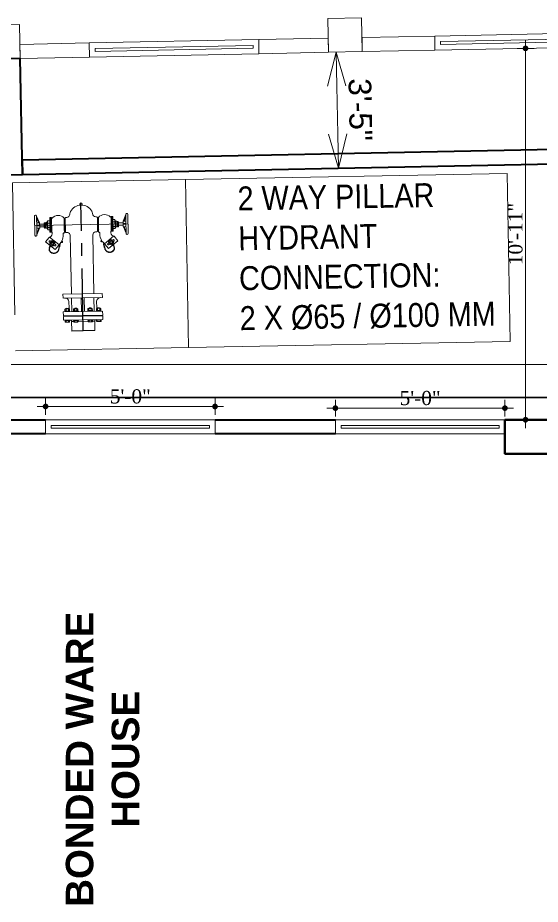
# Model space of a CAD drawing. Header units: inches. Extents: x -98933 to 1585249, y -3352739 to 192771.
# Drawn here: x 19794.5 to 19979.5, y 48986.9 to 49300.6 of the extents above; entities that cross this region are included whole.
import ezdxf

# ---------------------------------------------------------------- set-up
doc = ezdxf.new("R2010")
doc.units = ezdxf.units.IN
doc.header["$MEASUREMENT"] = 0
doc.header["$PDMODE"] = 35
doc.linetypes.add('BORDER2', pattern=[0.875, 0.25, -0.125, 0.25, -0.125, 0, -0.125])
doc.linetypes.add('CENTER', pattern=[2, 1.25, -0.25, 0.25, -0.25])
doc.layers.get('0').update_dxf_attribs({"lineweight": 0})
doc.layers.get('Defpoints').update_dxf_attribs({"lineweight": 0})
doc.layers.add('-spk-branch', color=100, linetype='Continuous')
doc.layers.add('sprinkler head details', color=7, linetype='Continuous')
for name, color, linetype, lineweight in [('A column', 106, 'Continuous', 40), ('A WALL', 7, 'Continuous', 35), ('A window', 150, 'Continuous', 0), ('COLUMN-2', 102, 'Continuous', 0), ('DIM', 7, 'Continuous', 0), ('FF-SIAMESE CONNECTION', 1, 'Continuous', 25), ('Floor', 7, 'Continuous', 5), ('Layer1', 134, 'Continuous', 0), ('MS Pipe', 1, 'Continuous', 18), ('New circulation', 52, 'BORDER2', 9), ('New stair', 40, 'Continuous', 35), ('New Wall', 7, 'Continuous', 5), ('New window', 132, 'Continuous', 35), ('TEXT-1', 7, 'Continuous', 0)]:
    doc.layers.add(name, color=color, linetype=linetype, lineweight=lineweight)
doc.styles.add('REG', font='times.ttf')
doc.styles.get("Standard").update_dxf_attribs({"font": 'arialbd.ttf', "height": 24})
doc.styles.add('SX', font='arial.ttf')
doc.styles.add('ZIA', font='ARIALN.TTF', dxfattribs={"width": 1.05, "height": 10})
doc.dimstyles.new('Dim-Pres', dxfattribs={"dimtxt": 5.5, "dimasz": 2, "dimexe": 1.5, "dimexo": 1.5, "dimgap": 1, "dimtad": 3, "dimdec": 0, "dimzin": 3, "dimdsep": 46, "dimlunit": 4, "dimtxsty": 'REG', "dimblk": 'point', "dimcen": 2, "dimclrd": 256, "dimclre": 256, "dimclrt": 7, "dimadec": 0, "dimazin": 0, "dimtfac": 0.75, "dimtdec": 0, "dimtmove": 1, "dimatfit": 3, "dimldrblk": 'point', "dimfxl": 0, "dimtolj": 1, "dimtzin": 0, "dimlwd": -1, "dimlwe": -1, "dimarcsym": 1})
doc.dimstyles.new('DIM1', dxfattribs={"dimtxt": 15, "dimasz": 24, "dimexe": 0, "dimexo": 0, "dimgap": 20, "dimtad": 0, "dimdec": 0, "dimzin": 3, "dimdsep": 46, "dimlunit": 3, "dimtxsty": 'SX', "dimblk": 'OPEN30', "dimcen": 0, "dimse1": 1, "dimse2": 1, "dimclrd": 256, "dimclrt": 2, "dimadec": 0, "dimazin": 0, "dimtfac": 1, "dimtdec": 0, "dimtmove": 2, "dimatfit": 0, "dimldrblk": 'OPEN30', "dimfxl": 1, "dimtvp": 1, "dimtolj": 1, "dimtzin": 3, "dimlwd": -1, "dimarcsym": 0})

# ---------------------------------------------------------------- blocks, each defined once
blk = doc.blocks.new('A$C410B7781')
at = {"layer": 'A window', "ltscale": 30}
blk.add_lwpolyline([(-51.04, 7.56), (-51.04, 2.56), (8.96, 2.56), (8.96, 7.56), (-51.04, 7.56)], dxfattribs=at)
blk.add_lwpolyline([(-49.04, 5.56), (-49.04, 4.56), (6.96, 4.56), (6.96, 5.56)], close=True, dxfattribs=at)
blk = doc.blocks.new('_Open30')
at = {"color": 0, "linetype": 'ByBlock', "lineweight": -2}
for p, q in [((-1, 0.268), (0, 0)), ((0, 0), (-1, -0.268)), ((0, 0), (-1, 0))]:
    blk.add_line(p, q, dxfattribs=at)
blk = doc.blocks.new('*D415')
at = {"layer": 'Defpoints', "color": 0, "ltscale": 30, "transparency": 16777216}
for p in [(19907.21, 49288.41, -1.21), (19908.03, 49247.42, -1.21), (19908.03, 49247.42)]:
    blk.add_point(p, dxfattribs=at)
at = {"layer": 'Floor', "ltscale": 30, "transparency": 16777216}
blk.add_line((19907.45, 49276.42), (19907.79, 49259.42), dxfattribs=at)
at = {"layer": 'Floor', "ltscale": 30, "transparency": 16777216, "xscale": 12, "yscale": 12, "zscale": 12}
for p, rotation in [((19907.21, 49288.41), 91.14886797490352), ((19908.03, 49247.42), 271.1488679749035)]:
    blk.add_blockref('_Open30', p, dxfattribs=dict(at, rotation=rotation))
at = {"layer": 'Floor', "ltscale": 30, "transparency": 16777216, "insert": (19915.79, 49268.08), "char_height": 8, "attachment_point": 5, "rotation": 271.1489, "style": 'SX'}
blk.add_mtext('\\A1;3\'-5"', dxfattribs=at)
blk = doc.blocks.new('dot')
at = {"color": 4}
for p, q in [((-1.5, 0), (1.5, 0)), ((0, 1.5), (0, -1.5))]:
    blk.add_line(p, q, dxfattribs=at)
at = {"color": 6, "const_width": 0.5}
blk.add_lwpolyline([(-0.25, 0, 1), (0.25, 0, 1)], format="xyb", close=True, dxfattribs=at)
blk = doc.blocks.new('point')
blk.add_blockref('dot', (0, 0))
blk = doc.blocks.new('*D423')
at = {"layer": 'A window', "ltscale": 30, "transparency": 16777216}
for p, q in [((19804.36, 49161.6), (19804.36, 49164.56)), ((19806.36, 49163.06), (19862.36, 49163.06)), ((19864.36, 49161.6), (19864.36, 49164.56))]:
    blk.add_line(p, q, dxfattribs=at)
at = {"layer": 'Defpoints', "color": 0, "ltscale": 30, "transparency": 16777216}
for p in [(19864.36, 49163.06), (19804.36, 49158.36, -9.7), (19864.36, 49158.36, -9.7)]:
    blk.add_point(p, dxfattribs=at)
at = {"layer": 'A window', "ltscale": 30, "transparency": 16777216, "xscale": 2, "yscale": 2, "zscale": 2, "rotation": 180}
blk.add_blockref('point', (19804.36, 49163.06), dxfattribs=at)
at = {"layer": 'A window', "ltscale": 30, "transparency": 16777216, "xscale": 2, "yscale": 2, "zscale": 2}
blk.add_blockref('point', (19864.36, 49163.06), dxfattribs=at)
at = {"layer": 'A window', "color": 7, "ltscale": 30, "transparency": 16777216, "insert": (19834.36, 49166.6), "char_height": 5, "attachment_point": 5, "style": 'REG'}
blk.add_mtext('\\A1;5\'-0"', dxfattribs=at)
blk = doc.blocks.new('*D424')
at = {"layer": 'Defpoints', "color": 0, "ltscale": 30, "transparency": 16777216}
for p in [(19966.98, 49162.47), (19906.98, 49158.36, -9.7), (19966.98, 49158.36, -9.7)]:
    blk.add_point(p, dxfattribs=at)
at = {"layer": 'Layer1', "ltscale": 30, "transparency": 16777216}
for p, q in [((19906.98, 49161.22), (19906.98, 49163.97)), ((19908.98, 49162.47), (19964.98, 49162.47)), ((19966.98, 49161.22), (19966.98, 49163.97))]:
    blk.add_line(p, q, dxfattribs=at)
at = {"layer": 'Layer1', "ltscale": 30, "transparency": 16777216, "xscale": 2, "yscale": 2, "zscale": 2, "rotation": 180}
blk.add_blockref('point', (19906.98, 49162.47), dxfattribs=at)
at = {"layer": 'Layer1', "ltscale": 30, "transparency": 16777216, "xscale": 2, "yscale": 2, "zscale": 2}
blk.add_blockref('point', (19966.98, 49162.47), dxfattribs=at)
at = {"layer": 'Layer1', "color": 7, "ltscale": 30, "transparency": 16777216, "insert": (19936.98, 49166.02), "char_height": 5, "attachment_point": 5, "style": 'REG'}
blk.add_mtext('\\A1;5\'-0"', dxfattribs=at)
blk = doc.blocks.new('*D439')
at = {"layer": 'Defpoints', "color": 0, "ltscale": 30, "transparency": 16777216}
for p in [(19974.29, 49289.76), (19974.35, 49289.76, -12.82), (19976.98, 49158.36, -9.7)]:
    blk.add_point(p, dxfattribs=at)
at = {"layer": 'Layer1', "ltscale": 30, "transparency": 16777216}
for p, q in [((19973.46, 49289.76), (19972.79, 49289.76)), ((19974.29, 49160.36), (19974.29, 49287.76)), ((19974.97, 49158.36), (19972.79, 49158.36))]:
    blk.add_line(p, q, dxfattribs=at)
at = {"layer": 'Layer1', "ltscale": 30, "transparency": 16777216, "xscale": 2, "yscale": 2, "zscale": 2}
for p, rotation in [((19974.29, 49289.76), 90), ((19974.29, 49158.36), 270)]:
    blk.add_blockref('point', p, dxfattribs=dict(at, rotation=rotation))
at = {"layer": 'Layer1', "color": 7, "ltscale": 30, "transparency": 16777216, "insert": (19970.75, 49224.06), "char_height": 5, "attachment_point": 5, "rotation": 90, "style": 'REG'}
blk.add_mtext('\\A1;10\'-11"', dxfattribs=at)
blk = doc.blocks.new('PILLAR HYDRANT')
at = {"layer": '-spk-branch', "color": 1}
blk.add_line((-23.1, -86.2), (-116.3, -86.2), dxfattribs=at)
at = {"color": 1}
for p, q in [((-75, 420.3), (-75, 416.4)), ((-64.5, 420.3), (-64.5, 416.4))]:
    blk.add_line(p, q, dxfattribs=at)
at = {"color": 1, "ltscale": 25}
for p, q in [((-256.2, 299.7), (-256.2, 376.6)), ((-252.8, 380.1), (-251.7, 380.1)), ((-248.3, 369), (-248.3, 376.6)), ((-237.6, 349.1), (-248.3, 375.4)), ((-240.6, 349.3), (-248.3, 371)), ((-248.3, 365.5), (-248.3, 369)), ((-248.3, 338.2), (-248.3, 365.5)), ((-203.7, 356.2), (-195.9, 356.2)), ((-195.9, 311.4), (-195.9, 368.3)), ((-195, 369.2), (-189.8, 369.2)), ((-192.4, 310.5), (-192.4, 369.2)), ((-189, 311.4), (-189, 368.3)), ((-189, 368.3), (-188.9, 368.3)), ((-138.5, 317.1), (-138.5, 359.3)), ((-137.7, 366.3), (-136.6, 366.3)), ((-136.6, 310.1), (-136.6, 366.3)), ((-136.6, 365.5), (-134.2, 365.5)), ((-135.5, 311.1), (-135.5, 365.5)), ((-134.4, 311.1), (-134.4, 365.5)), ((-134.4, 311.1), (-134.4, 365.5)), ((-134.2, 338.8), (-134.2, 365.5)), ((-134.2, 338.8), (-134.2, 365.5)), ((-127.9, 368.7), (-130.9, 368.7)), ((-114.9, 382.5), (-114.9, 381.7)), ((-24.6, 382.5), (-24.6, 381.7)), ((-11.6, 368.7), (-8.5, 368.7)), ((-5.3, 338.8), (-5.3, 365.5)), ((-5.3, 338.8), (-5.3, 365.5)), ((-2.9, 365.5), (-5.3, 365.5)), ((-5.1, 311.1), (-5.1, 365.5)), ((-5.1, 311.1), (-5.1, 365.5)), ((-4, 311.1), (-4, 365.5)), ((-2.9, 310.1), (-2.9, 366.3)), ((-1.8, 366.3), (-2.9, 366.3)), ((-1, 317.1), (-1, 359.3)), ((49.5, 311.4), (49.5, 368.3)), ((49.5, 368.3), (49.5, 368.3)), ((55.5, 369.2), (50.3, 369.2)), ((52.9, 310.5), (52.9, 369.2)), ((56.4, 311.4), (56.4, 368.3)), ((64.2, 356.2), (56.4, 356.2)), ((98.1, 349.1), (108.8, 375.4)), ((101.1, 349.3), (108.8, 371)), ((108.8, 369), (108.8, 376.6)), ((108.8, 365.5), (108.8, 369)), ((108.8, 338.2), (108.8, 365.5)), ((113.3, 380.1), (112.2, 380.1)), ((116.8, 299.7), (116.8, 376.6)), ((-256.2, 338.2), (116.8, 338.2)), ((-248.3, 349.1), (-243, 349.4)), ((-248.3, 339.9), (-236.5, 339.9)), ((-248.3, 311.1), (-248.3, 338.2)), ((-248.3, 336.5), (-236.5, 336.5)), ((-237.6, 327.3), (-248.3, 301)), ((-243, 327), (-248.3, 327.3)), ((-240.6, 327.1), (-248.3, 305.4)), ((-243, 349.4), (-236.5, 349)), ((-236.5, 327.4), (-243, 327)), ((-236.5, 327.4), (-236.5, 349)), ((-236.5, 343.4), (-218.7, 343.4)), ((-236.5, 333), (-218.7, 333)), ((-218.7, 330.1), (-218.7, 346.3)), ((-217.8, 349), (-214.8, 349)), ((-217.8, 343.6), (-214.8, 343.6)), ((-217.8, 332.8), (-214.8, 332.8)), ((-217.8, 327.4), (-214.8, 327.4)), ((-214.8, 327.4), (-214.8, 349)), ((-214.8, 346.3), (-212.2, 346.3)), ((-214.8, 330.1), (-212.2, 330.1)), ((-212.2, 349.4), (-207.1, 349.4)), ((-212.2, 327), (-212.2, 349.4)), ((-212.2, 327), (-207.1, 327)), ((-207.1, 327), (-207.1, 349.4)), ((-204.5, 324.7), (-204.5, 351.7)), ((-203.7, 347.2), (-195.9, 347.2)), ((-203.7, 329.2), (-195.9, 329.2)), ((-203.7, 320.2), (-195.9, 320.2)), ((-134.2, 338.8), (-134.2, 311.8)), ((-5.3, 338.8), (-5.3, 311.8)), ((64.2, 347.2), (56.4, 347.2)), ((64.2, 329.2), (56.4, 329.2)), ((64.2, 320.2), (56.4, 320.2)), ((65, 324.7), (65, 351.7)), ((72.7, 349.4), (67.6, 349.4)), ((67.6, 327), (67.6, 349.4)), ((72.7, 327), (67.6, 327)), ((72.7, 327), (72.7, 349.4)), ((75.3, 346.3), (72.7, 346.3)), ((75.3, 330.1), (72.7, 330.1)), ((78.3, 349), (75.3, 349)), ((75.3, 327.4), (75.3, 349)), ((78.3, 343.6), (75.3, 343.6)), ((78.3, 332.8), (75.3, 332.8)), ((78.3, 327.4), (75.3, 327.4)), ((79.2, 330.1), (79.2, 346.3)), ((97.1, 343.4), (79.2, 343.4)), ((97.1, 333), (79.2, 333)), ((103.5, 349.4), (97.1, 349)), ((97.1, 327.4), (97.1, 349)), ((108.8, 339.9), (97.1, 339.9)), ((108.8, 336.5), (97.1, 336.5)), ((97.1, 327.4), (103.5, 327)), ((98.1, 327.3), (108.8, 301)), ((101.1, 327.1), (108.8, 305.4)), ((108.8, 349.1), (103.5, 349.4)), ((103.5, 327), (108.8, 327.3)), ((108.8, 311.1), (108.8, 338.2)), ((-252.8, 296.3), (-251.7, 296.3)), ((-248.3, 311.1), (-248.3, 307.7)), ((-248.3, 300.6), (-248.3, 307.7)), ((-248.3, 300.6), (-248.3, 299.7)), ((-199.9, 289.4), (-214.2, 271.8)), ((-161, 260.7), (-197.6, 290.5)), ((-195.1, 291), (-194.9, 291.2)), ((-195, 310.5), (-189.8, 310.5)), ((-189.8, 310.5), (-187.2, 310.2)), ((-143.2, 305.4), (-139.3, 305.4)), ((-139.3, 307.9), (-139.3, 305.4)), ((-137.7, 310.1), (-136.6, 310.1)), ((-136.6, 311.1), (-134.2, 311.1)), ((-125.1, 308.5), (-130.9, 308.5)), ((-114.9, 296.9), (-114.9, 61.9)), ((-24.6, 296.9), (-24.6, 61.9)), ((-14.4, 308.5), (-8.5, 308.5)), ((-2.9, 311.1), (-5.3, 311.1)), ((-1.8, 310.1), (-2.9, 310.1)), ((-0.2, 307.9), (-0.2, 305.4)), ((3.7, 305.4), (-0.2, 305.4)), ((21.5, 260.7), (58.1, 290.5)), ((50.3, 310.5), (47.7, 310.2)), ((55.5, 310.5), (50.3, 310.5)), ((55.7, 291), (55.4, 291.2)), ((60.4, 289.4), (74.7, 271.8)), ((108.8, 311.1), (108.8, 307.7)), ((108.8, 300.6), (108.8, 307.7)), ((108.8, 300.6), (108.8, 299.7)), ((113.3, 296.3), (112.2, 296.3)), ((-176, 240.8), (-214.2, 271.8)), ((-198.9, 275.9), (-199.9, 275)), ((-199.6, 271.9), (-193.8, 267.7)), ((-197.4, 253.4), (-199.1, 248.7)), ((-196.3, 276.1), (-190.6, 271.9)), ((-183.7, 260.2), (-177.3, 255.5)), ((-180.6, 264.6), (-174, 259.7)), ((-161.6, 258.5), (-176, 240.8)), ((-173.8, 256.7), (-174.7, 255.7)), ((-161.7, 260), (-161, 260.7)), ((-159.2, 251.9), (-160.5, 247.1)), ((-157.5, 258.1), (-158.8, 253.2)), ((-147.7, 273.5), (-147.9, 273.6)), ((8.3, 273.5), (8.5, 273.6)), ((18, 258.1), (19.4, 253.2)), ((19.7, 251.9), (21.1, 247.1)), ((22.3, 260), (21.5, 260.7)), ((22.2, 258.5), (36.5, 240.8)), ((34.3, 256.7), (35.2, 255.7)), ((41.1, 264.6), (34.5, 259.7)), ((36.5, 240.8), (74.7, 271.8)), ((44.2, 260.2), (37.8, 255.5)), ((56.8, 276.1), (51.1, 271.9)), ((60.1, 271.9), (54.4, 267.7)), ((57.9, 253.4), (59.6, 248.7)), ((59.5, 275.9), (60.4, 275)), ((-200.2, 239.5), (-200.3, 241.5)), ((-199.2, 247.3), (-200.2, 243.2)), ((-160.9, 245.7), (-162.3, 240.8)), ((21.4, 245.7), (22.8, 240.8)), ((59.7, 247.3), (60.7, 243.2)), ((60.7, 239.5), (60.9, 241.5)), ((-148.4, 61.9), (9, 61.9)), ((-148.4, 46.1), (-148.4, 61.9)), ((-148.4, 46.1), (9, 46.1)), ((-114.9, 46.1), (-114.9, -8.8)), ((-75.5, 46.1), (-75.5, -8.8)), ((-64, 46.1), (-64, -8.8)), ((-24.6, 46.1), (-24.6, -8.8)), ((9, 46.1), (9, 61.9)), ((-141.6, -4.7), (-141.6, 1.9)), ((-139.5, 2.8), (-132.7, 2.8)), ((-137.4, -4.7), (-137.4, 1.9)), ((-136.5, 4.7), (-128.5, 4.7)), ((-136.5, 2.8), (-136.5, 4.4)), ((-136.5, 4.1), (-128.4, 4.1)), ((-136.5, 3.5), (-128.4, 3.5)), ((-136.5, 3), (-128.4, 3)), ((-135.8, 5.1), (-129.2, 5.1)), ((-125.8, 2.8), (-132.7, 2.8)), ((-128.4, 4.4), (-128.4, 2.8)), ((-128, -4.7), (-128, 1.9)), ((-125.2, 32), (-125.2, 5.3)), ((-123.8, -4.7), (-123.8, 1.9)), ((-107.4, -4.7), (-107.4, 1.9)), ((-105.4, 2.8), (-98.5, 2.8)), ((-103.2, -4.7), (-103.2, 1.9)), ((-102.4, 2.8), (-102.4, 4.4)), ((-102.4, 4.1), (-94.3, 4.1)), ((-102.4, 3.5), (-94.3, 3.5)), ((-102.4, 3), (-94.3, 3)), ((-102.3, 4.7), (-94.3, 4.7)), ((-101.6, 5.1), (-95, 5.1)), ((-91.7, 2.8), (-98.5, 2.8)), ((-94.3, 4.4), (-94.3, 2.8)), ((-93.8, -4.7), (-93.8, 1.9)), ((-89.7, -4.7), (-89.7, 1.9)), ((-49.8, -4.7), (-49.8, 1.9)), ((-47.8, 2.8), (-41, 2.8)), ((-45.7, -4.7), (-45.7, 1.9)), ((-45.2, 4.4), (-45.2, 2.8)), ((-37.1, 4.1), (-45.2, 4.1)), ((-37.1, 3.5), (-45.2, 3.5)), ((-37.1, 3), (-45.2, 3)), ((-37.2, 4.7), (-45.1, 4.7)), ((-37.9, 5.1), (-44.5, 5.1)), ((-34.1, 2.8), (-41, 2.8)), ((-37.1, 2.8), (-37.1, 4.4)), ((-36.2, -4.7), (-36.2, 1.9)), ((-32.1, -4.7), (-32.1, 1.9)), ((-15.7, -4.7), (-15.7, 1.9)), ((-14.3, 32), (-14.3, 5.3)), ((-13.6, 2.8), (-6.8, 2.8)), ((-11.5, -4.7), (-11.5, 1.9)), ((-11.1, 4.4), (-11.1, 2.8)), ((-2.9, 4.1), (-11.1, 4.1)), ((-2.9, 3.5), (-11.1, 3.5)), ((-2.9, 3), (-11.1, 3)), ((-3, 4.7), (-11, 4.7)), ((-3.7, 5.1), (-10.3, 5.1)), ((0, 2.8), (-6.8, 2.8)), ((-2.9, 2.8), (-2.9, 4.4)), ((-2.1, -4.7), (-2.1, 1.9)), ((2.1, -4.7), (2.1, 1.9)), ((-148.4, -8.8), (9, -8.8)), ((-148.4, -24.6), (-148.4, -8.8)), ((-148.4, -24.6), (9, -24.6)), ((-148.4, -27.4), (9, -27.4)), ((-148.4, -42.2), (-148.4, -27.4)), ((-142.8, -7.2), (-122.3, -7.2)), ((-142.8, -8.8), (-142.8, -7.2)), ((-141.5, -5.6), (-123.9, -5.6)), ((-141.5, -7.2), (-141.5, -5.6)), ((-133.2, -5.6), (-133.2, -7.2)), ((-132.2, -5.6), (-132.2, -7.2)), ((-123.9, -7.2), (-123.9, -5.6)), ((-122.3, -8.8), (-122.3, -7.2)), ((-121.7, -24.6), (-121.7, -27.4)), ((-108.6, -7.2), (-88.1, -7.2)), ((-108.6, -8.8), (-108.6, -7.2)), ((-107.3, -5.6), (-89.7, -5.6)), ((-107.3, -7.2), (-107.3, -5.6)), ((-99, -5.6), (-99, -7.2)), ((-98, -5.6), (-98, -7.2)), ((-89.7, -7.2), (-89.7, -5.6)), ((-88.1, -8.8), (-88.1, -7.2)), ((-30.9, -7.2), (-51.3, -7.2)), ((-51.3, -8.8), (-51.3, -7.2)), ((-32.2, -5.6), (-49.8, -5.6)), ((-49.8, -7.2), (-49.8, -5.6)), ((-41.5, -5.6), (-41.5, -7.2)), ((-40.5, -5.6), (-40.5, -7.2)), ((-32.2, -7.2), (-32.2, -5.6)), ((-30.9, -8.8), (-30.9, -7.2)), ((-17.8, -24.6), (-17.8, -27.4)), ((3.3, -7.2), (-17.2, -7.2)), ((-17.2, -8.8), (-17.2, -7.2)), ((2, -5.6), (-15.6, -5.6)), ((-15.6, -7.2), (-15.6, -5.6)), ((-7.3, -5.6), (-7.3, -7.2)), ((-6.3, -5.6), (-6.3, -7.2)), ((2, -7.2), (2, -5.6)), ((3.3, -8.8), (3.3, -7.2)), ((9, -24.6), (9, -8.8)), ((9, -42.2), (9, -27.4)), ((-148.4, -42.2), (9, -42.2)), ((-142.8, -42.2), (-142.8, -43.8)), ((-142.8, -43.8), (-122.3, -43.8)), ((-141.6, -43.8), (-141.6, -49.5)), ((-139.5, -50.4), (-132.7, -50.4)), ((-137.4, -43.8), (-137.4, -50.4)), ((-125.8, -50.4), (-132.7, -50.4)), ((-128, -43.8), (-128, -50.4)), ((-123.8, -43.8), (-123.8, -49.5)), ((-122.3, -42.2), (-122.3, -43.8)), ((-116.3, -86.2), (-116.3, -44.6)), ((-114.9, -48), (-107.4, -48)), ((-108.7, -42.2), (-108.7, -43.8)), ((-108.7, -43.8), (-88.1, -43.8)), ((-107.4, -43.8), (-107.4, -49.5)), ((-105.4, -50.4), (-98.5, -50.4)), ((-103.2, -43.8), (-103.2, -50.4)), ((-91.7, -50.4), (-98.5, -50.4)), ((-93.8, -43.8), (-93.8, -50.4)), ((-89.7, -43.8), (-89.7, -49.5)), ((-89.7, -48), (-49.8, -48)), ((-88.1, -42.2), (-88.1, -43.8)), ((-51.3, -42.2), (-51.3, -43.8)), ((-30.8, -43.8), (-51.3, -43.8)), ((-49.8, -43.8), (-49.8, -49.5)), ((-47.8, -50.4), (-41, -50.4)), ((-45.7, -43.8), (-45.7, -50.4)), ((-34.1, -50.4), (-41, -50.4)), ((-36.2, -43.8), (-36.2, -50.4)), ((-32.1, -43.8), (-32.1, -49.5)), ((-24.6, -48), (-32.1, -48)), ((-30.8, -42.2), (-30.8, -43.8)), ((-23.1, -86.2), (-23.1, -44.6)), ((-17.2, -42.2), (-17.2, -43.8)), ((3.3, -43.8), (-17.2, -43.8)), ((-15.7, -43.8), (-15.7, -49.5)), ((-13.6, -50.4), (-6.8, -50.4)), ((-11.5, -43.8), (-11.5, -50.4)), ((0, -50.4), (-6.8, -50.4)), ((-2.1, -43.8), (-2.1, -50.4)), ((2.1, -43.8), (2.1, -49.5)), ((3.3, -42.2), (3.3, -43.8))]:
    blk.add_line(p, q, dxfattribs=at)
for points in [[(-198.5, 250.7, -0.204975), (-198.2, 250.5, -0.096702), (-197.9, 249.9, -0.053594), (-197.9, 249.2, -0.040602), (-198, 248.2, -0.040602), (-198.2, 247.3, -0.053594), (-198.5, 246.7, -0.096702), (-199, 246.2, -0.204975), (-199.3, 246.1, -0.204975), (-199.6, 246.3, -0.096702), (-199.8, 246.9, -0.053594), (-199.9, 247.6, -0.040602), (-199.8, 248.6, -0.040602), (-199.5, 249.5, -0.053594), (-199.2, 250.1, -0.096702), (-198.8, 250.6, -0.204975)], [(-196.5, 256.2, -0.204975), (-196.3, 256, -0.096702), (-196.1, 255.4, -0.053594), (-196.1, 254.7, -0.040602), (-196.3, 253.7, -0.040602), (-196.6, 252.8, -0.053594), (-197, 252.2, -0.096702), (-197.4, 251.8, -0.204975), (-197.8, 251.7, -0.204975), (-198, 251.9, -0.096702), (-198.2, 252.6, -0.053594), (-198.2, 253.3, -0.040602), (-198, 254.2, -0.040602), (-197.7, 255.1, -0.053594), (-197.3, 255.7, -0.096702), (-196.8, 256.2, -0.204975)], [(-160.1, 248.8, -0.204975), (-159.8, 248.6, -0.096702), (-159.6, 248, -0.053594), (-159.6, 247.3, -0.040602), (-159.8, 246.3, -0.040602), (-160.1, 245.4, -0.053594), (-160.5, 244.8, -0.096702), (-161, 244.4, -0.204975), (-161.3, 244.3, -0.204975), (-161.5, 244.5, -0.096702), (-161.7, 245.2, -0.053594), (-161.7, 245.9, -0.040602), (-161.6, 246.8, -0.040602), (-161.2, 247.7, -0.053594), (-160.9, 248.3, -0.096702), (-160.4, 248.8, -0.204975)], [(-158.4, 255, -0.204975), (-158.1, 254.8, -0.096702), (-157.9, 254.1, -0.053594), (-157.9, 253.4, -0.040602), (-158.1, 252.5, -0.040602), (-158.4, 251.6, -0.053594), (-158.8, 251, -0.096702), (-159.3, 250.5, -0.204975), (-159.6, 250.5, -0.204975), (-159.8, 250.7, -0.096702), (-160, 251.3, -0.053594), (-160, 252, -0.040602), (-159.9, 253, -0.040602), (-159.5, 253.9, -0.053594), (-159.2, 254.5, -0.096702), (-158.7, 254.9, -0.204975)], [(-156.6, 261.2, -0.204975), (-156.4, 261, -0.096702), (-156.2, 260.4, -0.053594), (-156.2, 259.7, -0.040602), (-156.4, 258.7, -0.040602), (-156.7, 257.8, -0.053594), (-157.1, 257.2, -0.096702), (-157.6, 256.8, -0.204975), (-157.9, 256.7, -0.204975), (-158.1, 256.9, -0.096702), (-158.3, 257.6, -0.053594), (-158.3, 258.3, -0.040602), (-158.1, 259.2, -0.040602), (-157.8, 260.1, -0.053594), (-157.4, 260.7, -0.096702), (-156.9, 261.2, -0.204975)], [(17.1, 261.2, 0.204975), (16.9, 261, 0.096702), (16.7, 260.4, 0.053594), (16.7, 259.7, 0.040602), (16.9, 258.7, 0.040602), (17.2, 257.8, 0.053594), (17.6, 257.2, 0.096702), (18.1, 256.8, 0.204975), (18.4, 256.7, 0.204975), (18.6, 256.9, 0.096702), (18.8, 257.6, 0.053594), (18.8, 258.3, 0.040602), (18.7, 259.2, 0.040602), (18.3, 260.1, 0.053594), (18, 260.7, 0.096702), (17.5, 261.2, 0.204975)], [(18.9, 255, 0.204975), (18.6, 254.8, 0.096702), (18.4, 254.1, 0.053594), (18.4, 253.4, 0.040602), (18.6, 252.5, 0.040602), (18.9, 251.6, 0.053594), (19.3, 251, 0.096702), (19.8, 250.5, 0.204975), (20.1, 250.5, 0.204975), (20.4, 250.7, 0.096702), (20.6, 251.3, 0.053594), (20.6, 252, 0.040602), (20.4, 253, 0.040602), (20.1, 253.9, 0.053594), (19.7, 254.5, 0.096702), (19.2, 254.9, 0.204975)], [(20.6, 248.8, 0.204975), (20.3, 248.6, 0.096702), (20.1, 248, 0.053594), (20.1, 247.3, 0.040602), (20.3, 246.3, 0.040602), (20.6, 245.4, 0.053594), (21, 244.8, 0.096702), (21.5, 244.4, 0.204975), (21.8, 244.3, 0.204975), (22.1, 244.5, 0.096702), (22.3, 245.2, 0.053594), (22.3, 245.9, 0.040602), (22.1, 246.8, 0.040602), (21.8, 247.7, 0.053594), (21.4, 248.3, 0.096702), (20.9, 248.8, 0.204975)], [(57, 256.2, 0.204975), (56.8, 256, 0.096702), (56.6, 255.4, 0.053594), (56.6, 254.7, 0.040602), (56.8, 253.7, 0.040602), (57.1, 252.8, 0.053594), (57.5, 252.2, 0.096702), (58, 251.8, 0.204975), (58.3, 251.7, 0.204975), (58.5, 251.9, 0.096702), (58.7, 252.6, 0.053594), (58.7, 253.3, 0.040602), (58.5, 254.2, 0.040602), (58.2, 255.1, 0.053594), (57.9, 255.7, 0.096702), (57.4, 256.2, 0.204975)], [(59, 250.7, 0.204975), (58.7, 250.5, 0.096702), (58.5, 249.9, 0.053594), (58.4, 249.2, 0.040602), (58.5, 248.2, 0.040602), (58.7, 247.3, 0.053594), (59.1, 246.7, 0.096702), (59.5, 246.2, 0.204975), (59.8, 246.1, 0.204975), (60.1, 246.3, 0.096702), (60.3, 246.9, 0.053594), (60.4, 247.6, 0.040602), (60.3, 248.6, 0.040602), (60.1, 249.5, 0.053594), (59.7, 250.1, 0.096702), (59.3, 250.6, 0.204975)], [(-199.9, 244.8, -0.204975), (-199.6, 244.7, -0.096702), (-199.3, 244.1, -0.053594), (-199.2, 243.4, -0.040602), (-199.2, 242.4, -0.040602), (-199.4, 241.5, -0.053594), (-199.6, 240.8, -0.096702), (-200, 240.3, -0.204975), (-200.3, 240.2, -0.204975), (-200.6, 240.3, -0.096702), (-200.9, 240.9, -0.053594), (-201, 241.6, -0.040602), (-201, 242.6, -0.040602), (-200.9, 243.5, -0.053594), (-200.6, 244.2, -0.096702), (-200.2, 244.7, -0.204975)], [(-199.8, 238.5, 0.204975), (-200, 238.3, 0.096702), (-200, 237.6, 0.053594), (-199.8, 236.9, 0.040602), (-199.5, 236, 0.040602), (-198.9, 235.2, 0.053594), (-198.4, 234.7, 0.096702), (-197.8, 234.4, 0.204975), (-197.5, 234.4, 0.204975), (-197.3, 234.7, 0.096702), (-197.3, 235.4, 0.053594), (-197.5, 236.1, 0.040602), (-197.8, 236.9, 0.040602), (-198.4, 237.7, 0.053594), (-198.9, 238.2, 0.096702), (-199.5, 238.5, 0.204975)], [(-196.6, 232.8, 0.204975), (-196.7, 232.4, 0.096702), (-196.5, 231.8, 0.053594), (-196, 231.2, 0.040602), (-195.3, 230.6, 0.040602), (-194.5, 230.1, 0.053594), (-193.8, 229.8, 0.096702), (-193.2, 229.8, 0.204975), (-192.9, 229.9, 0.204975), (-192.8, 230.2, 0.096702), (-193.1, 230.9, 0.053594), (-193.5, 231.4, 0.040602), (-194.2, 232.1, 0.040602), (-195, 232.6, 0.053594), (-195.7, 232.9, 0.096702), (-196.3, 232.9, 0.204975)], [(-191.3, 228.6, 0.204975), (-191.3, 228.3, 0.096702), (-190.9, 227.7, 0.053594), (-190.4, 227.3, 0.040602), (-189.5, 226.9, 0.040602), (-188.6, 226.6, 0.053594), (-187.9, 226.6, 0.096702), (-187.2, 226.7, 0.204975), (-187, 226.9, 0.204975), (-187, 227.3, 0.096702), (-187.4, 227.8, 0.053594), (-188, 228.2, 0.040602), (-188.8, 228.6, 0.040602), (-189.8, 228.9, 0.053594), (-190.5, 228.9, 0.096702), (-191.1, 228.8, 0.204975)], [(-179.9, 226, -0.204975), (-180, 225.7, -0.096702), (-180.6, 225.4, -0.053594), (-181.3, 225.3, -0.040602), (-182.3, 225.3, -0.040602), (-183.2, 225.4, -0.053594), (-183.9, 225.6, -0.096702), (-184.4, 226, -0.204975), (-184.5, 226.3, -0.204975), (-184.4, 226.6, -0.096702), (-183.8, 226.9, -0.053594), (-183.1, 227.1, -0.040602), (-182.2, 227.1, -0.040602), (-181.2, 227, -0.053594), (-180.5, 226.7, -0.096702), (-180, 226.3, -0.204975)], [(-173.6, 227.4, -0.204975), (-173.6, 227.1, -0.096702), (-174.1, 226.6, -0.053594), (-174.7, 226.3, -0.040602), (-175.6, 226, -0.040602), (-176.6, 225.8, -0.053594), (-177.3, 225.9, -0.096702), (-177.9, 226.1, -0.204975), (-178.1, 226.3, -0.204975), (-178, 226.7, -0.096702), (-177.6, 227.1, -0.053594), (-177, 227.5, -0.040602), (-176, 227.8, -0.040602), (-175.1, 227.9, -0.053594), (-174.4, 227.9, -0.096702), (-173.8, 227.7, -0.204975)], [(-167.9, 231, -0.204975), (-167.8, 230.7, -0.096702), (-168.1, 230.1, -0.053594), (-168.6, 229.5, -0.040602), (-169.4, 229, -0.040602), (-170.3, 228.6, -0.053594), (-171, 228.4, -0.096702), (-171.6, 228.4, -0.204975), (-171.9, 228.6, -0.204975), (-171.9, 228.9, -0.096702), (-171.6, 229.5, -0.053594), (-171.1, 230, -0.040602), (-170.3, 230.6, -0.040602), (-169.5, 231, -0.053594), (-168.8, 231.2, -0.096702), (-168.1, 231.2, -0.204975)], [(-164, 236.3, -0.204975), (-163.8, 236, -0.096702), (-163.9, 235.4, -0.053594), (-164.1, 234.7, -0.040602), (-164.6, 233.9, -0.040602), (-165.2, 233.2, -0.053594), (-165.8, 232.7, -0.096702), (-166.4, 232.5, -0.204975), (-166.7, 232.5, -0.204975), (-166.9, 232.8, -0.096702), (-166.9, 233.5, -0.053594), (-166.6, 234.1, -0.040602), (-166.1, 235, -0.040602), (-165.5, 235.7, -0.053594), (-164.9, 236.1, -0.096702), (-164.3, 236.4, -0.204975)], [(-161.8, 242.6, -0.204975), (-161.5, 242.4, -0.096702), (-161.3, 241.7, -0.053594), (-161.3, 241, -0.040602), (-161.5, 240.1, -0.040602), (-161.8, 239.2, -0.053594), (-162.2, 238.6, -0.096702), (-162.7, 238.1, -0.204975), (-163, 238.1, -0.204975), (-163.3, 238.3, -0.096702), (-163.5, 238.9, -0.053594), (-163.5, 239.6, -0.040602), (-163.3, 240.6, -0.040602), (-163, 241.5, -0.053594), (-162.6, 242.1, -0.096702), (-162.1, 242.5, -0.204975)], [(22.3, 242.6, 0.204975), (22.1, 242.4, 0.096702), (21.9, 241.7, 0.053594), (21.9, 241, 0.040602), (22, 240.1, 0.040602), (22.4, 239.2, 0.053594), (22.7, 238.6, 0.096702), (23.2, 238.1, 0.204975), (23.5, 238.1, 0.204975), (23.8, 238.3, 0.096702), (24, 238.9, 0.053594), (24, 239.6, 0.040602), (23.8, 240.6, 0.040602), (23.5, 241.5, 0.053594), (23.1, 242.1, 0.096702), (22.6, 242.5, 0.204975)], [(24.5, 236.3, 0.204975), (24.3, 236, 0.096702), (24.4, 235.4, 0.053594), (24.6, 234.7, 0.040602), (25.1, 233.9, 0.040602), (25.8, 233.2, 0.053594), (26.3, 232.7, 0.096702), (26.9, 232.5, 0.204975), (27.2, 232.5, 0.204975), (27.4, 232.8, 0.096702), (27.4, 233.5, 0.053594), (27.1, 234.1, 0.040602), (26.6, 235, 0.040602), (26, 235.7, 0.053594), (25.4, 236.1, 0.096702), (24.8, 236.4, 0.204975)], [(28.4, 231, 0.204975), (28.3, 230.7, 0.096702), (28.6, 230.1, 0.053594), (29.1, 229.5, 0.040602), (29.9, 229, 0.040602), (30.8, 228.6, 0.053594), (31.5, 228.4, 0.096702), (32.1, 228.4, 0.204975), (32.4, 228.6, 0.204975), (32.4, 228.9, 0.096702), (32.1, 229.5, 0.053594), (31.6, 230, 0.040602), (30.9, 230.6, 0.040602), (30, 231, 0.053594), (29.3, 231.2, 0.096702), (28.6, 231.2, 0.204975)], [(34.1, 227.4, 0.204975), (34.1, 227.1, 0.096702), (34.6, 226.6, 0.053594), (35.2, 226.3, 0.040602), (36.1, 226, 0.040602), (37.1, 225.8, 0.053594), (37.8, 225.9, 0.096702), (38.4, 226.1, 0.204975), (38.6, 226.3, 0.204975), (38.6, 226.7, 0.096702), (38.1, 227.1, 0.053594), (37.5, 227.5, 0.040602), (36.6, 227.8, 0.040602), (35.6, 227.9, 0.053594), (34.9, 227.9, 0.096702), (34.3, 227.7, 0.204975)], [(40.4, 226, 0.204975), (40.6, 225.7, 0.096702), (41.1, 225.4, 0.053594), (41.8, 225.3, 0.040602), (42.8, 225.3, 0.040602), (43.7, 225.4, 0.053594), (44.4, 225.6, 0.096702), (45, 226, 0.204975), (45.1, 226.3, 0.204975), (44.9, 226.6, 0.096702), (44.3, 226.9, 0.053594), (43.6, 227.1, 0.040602), (42.7, 227.1, 0.040602), (41.7, 227, 0.053594), (41.1, 226.7, 0.096702), (40.5, 226.3, 0.204975)], [(51.9, 228.6, -0.204975), (51.9, 228.3, -0.096702), (51.5, 227.7, -0.053594), (50.9, 227.3, -0.040602), (50, 226.9, -0.040602), (49.1, 226.6, -0.053594), (48.4, 226.6, -0.096702), (47.7, 226.7, -0.204975), (47.5, 226.9, -0.204975), (47.5, 227.3, -0.096702), (47.9, 227.8, -0.053594), (48.5, 228.2, -0.040602), (49.4, 228.6, -0.040602), (50.3, 228.9, -0.053594), (51, 228.9, -0.096702), (51.6, 228.8, -0.204975)], [(57.1, 232.8, -0.204975), (57.2, 232.4, -0.096702), (57, 231.8, -0.053594), (56.5, 231.2, -0.040602), (55.8, 230.6, -0.040602), (55, 230.1, -0.053594), (54.4, 229.8, -0.096702), (53.7, 229.8, -0.204975), (53.4, 229.9, -0.204975), (53.3, 230.2, -0.096702), (53.6, 230.9, -0.053594), (54, 231.4, -0.040602), (54.7, 232.1, -0.040602), (55.5, 232.6, -0.053594), (56.2, 232.9, -0.096702), (56.8, 232.9, -0.204975)], [(60.3, 238.5, -0.204975), (60.5, 238.3, -0.096702), (60.5, 237.6, -0.053594), (60.4, 236.9, -0.040602), (60, 236, -0.040602), (59.5, 235.2, -0.053594), (58.9, 234.7, -0.096702), (58.4, 234.4, -0.204975), (58, 234.4, -0.204975), (57.9, 234.7, -0.096702), (57.8, 235.4, -0.053594), (58, 236.1, -0.040602), (58.4, 236.9, -0.040602), (58.9, 237.7, -0.053594), (59.4, 238.2, -0.096702), (60, 238.5, -0.204975)], [(60.5, 244.8, 0.204975), (60.2, 244.7, 0.096702), (59.9, 244.1, 0.053594), (59.7, 243.4, 0.040602), (59.7, 242.4, 0.040602), (59.9, 241.5, 0.053594), (60.1, 240.8, 0.096702), (60.5, 240.3, 0.204975), (60.8, 240.2, 0.204975), (61.1, 240.3, 0.096702), (61.4, 240.9, 0.053594), (61.5, 241.6, 0.040602), (61.6, 242.6, 0.040602), (61.4, 243.5, 0.053594), (61.2, 244.2, 0.096702), (60.8, 244.7, 0.204975)]]:
    blk.add_lwpolyline(points, format="xyb", close=True, dxfattribs=at)
for centre, radius in [((-195.9, 255.3), 0.878), ((-187.2, 266), 6.81), ((-187.2, 266), 3.8), ((-148.6, 270.5), 1.01), ((9.1, 270.5), 1.01), ((47.8, 266), 6.81), ((47.8, 266), 3.8), ((56.4, 255.3), 0.878)]:
    blk.add_circle(centre, radius, dxfattribs=at)
at = {"color": 1}
blk.add_arc((-69.7, 420.3), 5.25, 0, 180, dxfattribs=at)
at = {"color": 1, "ltscale": 25}
for centre, radius, start, end in [((-95.4, 382.5), 19.5, 149.8453, 180), ((-69.7, 367.6), 49.1, 30.1547, 149.8453), ((-44.1, 382.5), 19.5, 0, 30.1547), ((-252.8, 376.6), 3.46, 90, 180), ((-251.7, 376.6), 3.46, 0, 90), ((-189, 344.4), 18.8, 141.2269, 164.4737), ((-192.4, 351.7), 12.1, 158.2289, 201.7711), ((-195, 368.3), 0.864, 90, 180), ((-189.8, 368.3), 0.864, 0, 90), ((-186.7, 368.8), 2.27, 192.2267, 228.6929), ((-187.1, 368.4), 1.73, 228.6929, 288.6156), ((-162.7, 344), 32.9, 42.0529, 136.3192), ((-99.4, 358), 39.2, 167.801, 178.166), ((-138.1, 366.5), 0.458, 242.7887, 336.7667), ((-130.9, 365.5), 3.25, 90, 180), ((-127.9, 381.7), 13, 270, 0), ((-11.6, 381.7), 13, 180, 270), ((-8.5, 365.5), 3.25, 0, 90), ((-1.4, 366.5), 0.458, 203.2333, 297.2113), ((-40.1, 358), 39.2, 1.834, 12.199), ((23.2, 344), 32.9, 43.6808, 137.9471), ((47.6, 368.4), 1.73, 251.3844, 311.3071), ((47.2, 368.8), 2.27, 311.3071, 347.7733), ((50.3, 368.3), 0.864, 90, 180), ((55.5, 368.3), 0.864, 0, 90), ((52.9, 351.7), 12.1, 338.2289, 21.7711), ((49.5, 344.4), 18.8, 15.5263, 38.7731), ((112.2, 376.6), 3.46, 90, 180), ((113.3, 376.6), 3.46, 0, 90), ((-214, 346.3), 4.65, 144.5107, 215.4893), ((-201.4, 338.2), 17.3, 161.8194, 198.1806), ((-214, 330.1), 4.65, 144.5107, 215.4893), ((-189, 332), 18.8, 195.5263, 218.7731), ((-157.4, 338.2), 47.2, 169.0154, 190.9846), ((-192.4, 324.7), 12.1, 158.2289, 201.7711), ((17.9, 338.2), 47.2, 349.0154, 10.9846), ((52.9, 324.7), 12.1, 338.2289, 21.7711), ((49.5, 332), 18.8, 321.2269, 344.4737), ((74.5, 346.3), 4.65, 324.5107, 35.4893), ((61.9, 338.2), 17.3, 341.8194, 18.1806), ((74.5, 330.1), 4.65, 324.5107, 35.4893), ((-252.8, 299.7), 3.46, 180, 270), ((-251.7, 299.7), 3.46, 270, 0), ((-198, 288.2), 2.32, 74.0633, 147.1175), ((-196.8, 292.8), 2.44, 256.3512, 311.9499), ((-195, 311.4), 0.864, 180, 270), ((-203.9, 305.6), 17.1, 300.8785, 9.8117), ((-189.8, 311.4), 0.864, 270, 0), ((-188.3, 309.2), 1.44, 329.4008, 40.6342), ((-192.9, 299.3), 50.1, 309.6604, 6.9849), ((-136.8, 307.8), 2.45, 109.4271, 182.7341), ((-110.8, 317), 27.7, 179.6762, 194.3568), ((-130.9, 311.8), 3.25, 180, 270), ((-128.6, 295.2), 13.8, 7.0928, 75.6239), ((-10.9, 295.2), 13.8, 104.3761, 172.9072), ((-8.5, 311.8), 3.25, 270, 0), ((-28.6, 317), 27.7, 345.6432, 0.3238), ((-2.6, 307.8), 2.45, 357.2659, 70.5729), ((53.4, 299.3), 50.1, 173.0151, 230.3396), ((48.8, 309.2), 1.44, 139.3658, 210.5992), ((64.4, 305.6), 17.1, 170.1883, 239.1215), ((50.3, 311.4), 0.864, 180, 270), ((55.5, 311.4), 0.864, 270, 0), ((57.3, 292.8), 2.44, 228.0501, 283.6488), ((58.5, 288.2), 2.32, 32.8825, 105.9367), ((112.2, 299.7), 3.46, 180, 270), ((113.3, 299.7), 3.46, 270, 0), ((-198.4, 273.5), 2.02, 135.4778, 233.664), ((-197.5, 274.5), 2.02, 53.664, 135.4778), ((-195.2, 255.8), 2.71, 130.9582, 330.9519), ((-187.2, 266), 10.2, 158.2457, 309.0823), ((-187.2, 266), 10.2, 339.4764, 127.8517), ((-176.1, 257.2), 2.02, 233.664, 315.4778), ((-175.2, 258.1), 2.02, 315.4778, 53.664), ((-161.1, 259.3), 0.978, 131.341, 235.6163), ((-152.1, 266.6), 2.27, 60.6645, 146.6033), ((-149.3, 271), 2.94, 236.9289, 56.9289), ((-146, 275.4), 2.68, 166.3602, 222.4565), ((9.9, 271), 2.94, 123.0711, 303.0711), ((6.5, 275.4), 2.68, 317.5435, 13.6398), ((12.6, 266.6), 2.27, 33.3967, 119.3355), ((21.6, 259.3), 0.978, 304.3837, 48.659), ((35.7, 258.1), 2.02, 126.336, 224.5222), ((36.6, 257.2), 2.02, 224.5222, 306.336), ((47.8, 266), 10.2, 52.1483, 200.5236), ((47.8, 266), 10.2, 230.9177, 21.7543), ((55.7, 255.8), 2.71, 209.0481, 49.0418), ((58, 274.5), 2.02, 44.5222, 126.336), ((58.9, 273.5), 2.02, 306.336, 44.5222), ((-181.4, 245.7), 19.8, 198.3406, 204.5326), ((-181.4, 245.7), 19.8, 211.6459, 224.0097), ((-181.4, 245.7), 19.8, 230.5813, 242.8877), ((-181.4, 245.7), 19.8, 249.7211, 264.1073), ((-181.4, 245.7), 19.8, 270.5604, 282.7831), ((-181.4, 245.7), 19.8, 289.8384, 302.7171), ((-181.4, 245.7), 19.8, 308.7892, 321.1368), ((-191.5, 251.4), 31.4, 329.6739, 336.889), ((52, 251.4), 31.4, 203.111, 210.3261), ((41.9, 245.7), 19.8, 218.8632, 231.2108), ((41.9, 245.7), 19.8, 237.2829, 250.1616), ((41.9, 245.7), 19.8, 257.2169, 269.4396), ((41.9, 245.7), 19.8, 275.8927, 290.2789), ((41.9, 245.7), 19.8, 297.1123, 309.4187), ((41.9, 245.7), 19.8, 315.9903, 328.3541), ((41.9, 245.7), 19.8, 335.4674, 341.6594), ((-141.6, 29.6), 16.6, 8.4698, 92.3441), ((2.1, 29.6), 16.6, 87.6559, 171.5302), ((-139.5, 0), 2.8, 42.1402, 137.8598), ((-132.7, -9.8), 12.6, 67.9416, 112.0584), ((-135.8, 4.4), 0.749, 90, 180), ((-129.2, 4.4), 0.749, 0, 90), ((-125.9, 0), 2.8, 42.1402, 137.8598), ((-141.6, 7.7), 16.6, 342.6681, 351.5302), ((-105.3, 0), 2.8, 42.1402, 137.8598), ((-98.5, -9.8), 12.6, 67.9416, 112.0584), ((-101.6, 4.4), 0.749, 90, 180), ((-95, 4.4), 0.749, 0, 90), ((-91.7, 0), 2.8, 42.1402, 137.8598), ((-47.8, 0), 2.8, 42.1402, 137.8598), ((-41, -9.8), 12.6, 67.9416, 112.0584), ((-44.5, 4.4), 0.749, 90, 180), ((-37.9, 4.4), 0.749, 0, 90), ((-34.2, 0), 2.8, 42.1402, 137.8598), ((-13.6, 0), 2.8, 42.1402, 137.8598), ((2.1, 7.7), 16.6, 188.4698, 197.3319), ((-6.8, -9.8), 12.6, 67.9416, 112.0584), ((-10.3, 4.4), 0.749, 90, 180), ((-3.7, 4.4), 0.749, 0, 90), ((0, 0), 2.8, 42.1402, 137.8598), ((-139.5, -2.8), 2.8, 222.1402, 317.8598), ((-132.7, 7), 12.6, 247.9416, 292.0584), ((-125.9, -2.8), 2.8, 222.1402, 317.8598), ((-105.3, -2.8), 2.8, 222.1402, 317.8598), ((-98.5, 7), 12.6, 247.9416, 292.0584), ((-91.7, -2.8), 2.8, 222.1402, 317.8598), ((-47.8, -2.8), 2.8, 222.1402, 317.8598), ((-41, 7), 12.6, 247.9416, 292.0584), ((-34.2, -2.8), 2.8, 222.1402, 317.8598), ((-13.6, -2.8), 2.8, 222.1402, 317.8598), ((-6.8, 7), 12.6, 247.9416, 292.0584), ((0, -2.8), 2.8, 222.1402, 317.8598), ((-139.5, -47.6), 2.8, 222.1402, 317.8598), ((-132.7, -37.8), 12.6, 247.9416, 292.0584), ((-125.9, -47.6), 2.8, 222.1402, 317.8598), ((-121.5, -48.9), 6.69, 7.2971, 91.239), ((-105.3, -47.6), 2.8, 222.1402, 317.8598), ((-98.5, -37.8), 12.6, 247.9416, 292.0584), ((-91.7, -47.6), 2.8, 222.1402, 317.8598), ((-47.8, -47.6), 2.8, 222.1402, 317.8598), ((-41, -37.8), 12.6, 247.9416, 292.0584), ((-34.2, -47.6), 2.8, 222.1402, 317.8598), ((-18, -48.9), 6.69, 88.761, 172.7029), ((-13.6, -47.6), 2.8, 222.1402, 317.8598), ((-6.8, -37.8), 12.6, 247.9416, 292.0584), ((0, -47.6), 2.8, 222.1402, 317.8598)]:
    blk.add_arc(centre, radius, start, end, dxfattribs=at)
at = {"layer": 'sprinkler head details', "color": 1, "linetype": 'CENTER', "ltscale": 200}
blk.add_line((-69.7, -86.2), (-69.7, 425.5), dxfattribs=at)
blk = doc.blocks.new('*D664')
at = {"layer": 'Defpoints', "color": 0, "ltscale": 30, "transparency": 16777216}
for p in [(20715.57, 49177.86), (19714.19, 49166.25, -9.7), (20715.57, 49166.25, -9.7)]:
    blk.add_point(p, dxfattribs=at)
at = {"layer": 'Layer1', "ltscale": 30, "transparency": 16777216}
for p, q in [((19714.19, 49174.94), (19714.19, 49179.36)), ((19716.19, 49177.86), (20713.57, 49177.86)), ((20715.57, 49174.94), (20715.57, 49179.36))]:
    blk.add_line(p, q, dxfattribs=at)
at = {"layer": 'Layer1', "ltscale": 30, "transparency": 16777216, "xscale": 2, "yscale": 2, "zscale": 2, "rotation": 180}
blk.add_blockref('point', (19714.19, 49177.86), dxfattribs=at)
at = {"layer": 'Layer1', "ltscale": 30, "transparency": 16777216, "xscale": 2, "yscale": 2, "zscale": 2}
blk.add_blockref('point', (20715.57, 49177.86), dxfattribs=at)
at = {"layer": 'Layer1', "color": 7, "ltscale": 30, "transparency": 16777216, "insert": (20214.88, 49181.4), "char_height": 5, "attachment_point": 5, "style": 'REG'}
blk.add_mtext('\\A1;83\'-5"', dxfattribs=at)

msp = doc.modelspace()

# ---------------------------------------------------------------- linework, layer by layer
at = {"color": 3, "lineweight": 5, "elevation": 1.91}
msp.add_lwpolyline([(19793.77, 49182.8), (19854.95, 49183.93), (19853.86, 49243.34), (19792.67, 49242.22), (19793.53, 49195.45)], dxfattribs=at)
at = {"layer": 'A column', "color": 7, "elevation": -9.7}
msp.add_lwpolyline([(19966.98, 49158.36), (19986.98, 49158.36), (19986.98, 49146.36), (19966.98, 49146.36), (19966.98, 49158.36)], dxfattribs=at)
at = {"layer": 'A WALL', "color": 7, "ltscale": 30}
for p, q in [((19743.48, 49158.36, -9.7), (19804.36, 49158.36, -9.7)), ((19864.36, 49158.36, -9.7), (19906.98, 49158.36, -9.7)), ((19804.36, 49153.36, -9.7), (19743.48, 49153.36, -9.7)), ((19906.98, 49153.36, -9.7), (19864.36, 49153.36, -9.7))]:
    msp.add_line(p, q, dxfattribs=at)
at = {"layer": 'A window', "ltscale": 30}
for p, q in [((19804.36, 49158.36, -9.7), (19804.36, 49153.36, -9.7)), ((19804.36, 49158.36, -9.7), (19804.36, 49153.36, -9.7)), ((19864.36, 49158.36, -9.7), (19804.36, 49158.36, -9.7)), ((19806.36, 49156.36, -9.7), (19806.36, 49155.36, -9.7)), ((19862.36, 49156.36, -9.7), (19806.36, 49156.36, -9.7)), ((19862.36, 49155.36, -9.7), (19862.36, 49156.36, -9.7)), ((19864.36, 49153.36, -9.7), (19864.36, 49158.36, -9.7)), ((19906.98, 49158.36, -9.7), (19906.98, 49153.36, -9.7)), ((19966.98, 49158.36, -9.7), (19906.98, 49158.36, -9.7)), ((19908.98, 49156.36, -9.7), (19908.98, 49155.36, -9.7)), ((19964.98, 49156.36, -9.7), (19908.98, 49156.36, -9.7)), ((19964.98, 49155.36, -9.7), (19964.98, 49156.36, -9.7)), ((19966.98, 49153.36, -9.7), (19966.98, 49158.36, -9.7)), ((19804.36, 49153.36, -9.7), (19864.36, 49153.36, -9.7)), ((19806.36, 49155.36, -9.7), (19862.36, 49155.36, -9.7)), ((19906.98, 49153.36, -9.7), (19966.98, 49153.36, -9.7)), ((19908.98, 49155.36, -9.7), (19964.98, 49155.36, -9.7))]:
    msp.add_line(p, q, dxfattribs=at)
at = {"layer": 'COLUMN-2', "color": 7, "ltscale": 20000, "elevation": -12.82}
for points in [[(19904.26, 49300.36), (19916.26, 49300.6), (19916.5, 49288.6), (19904.5, 49288.36), (19904.26, 49300.36)], [(19783.1, 49297.93), (19795.1, 49298.17), (19795.34, 49286.17), (19783.34, 49285.93), (19783.1, 49297.93)]]:
    msp.add_lwpolyline(points, dxfattribs=at)
at = {"layer": 'Layer1', "color": 1, "lineweight": 30, "ltscale": 30, "elevation": -9.7}
msp.add_lwpolyline([(19683.13, 49203.39), (19683.13, 49166.25), (21026.29, 49166.25)], dxfattribs=at)
at = {"layer": 'MS Pipe', "color": 3, "elevation": 1.91}
msp.add_lwpolyline([(19854.95, 49183.93), (19968.88, 49186.02), (19967.79, 49245.44), (19853.86, 49243.34)], close=True, dxfattribs=at)
at = {"layer": 'New circulation', "color": 7, "ltscale": 30}
msp.add_line((19796.16, 49245.18, -12.82), (20996.37, 49269.25, -12.82), dxfattribs=at)
at = {"layer": 'New stair', "color": 7, "ltscale": 30, "elevation": -12.82}
for points in [[(19786.16, 49244.98), (19796.16, 49245.18), (19795.34, 49286.17), (19785.34, 49285.97), (19786.16, 49244.98)], [(19796.16, 49245.18), (20996.37, 49269.25), (20996.27, 49274.25), (19796.06, 49250.18), (19796.16, 49245.18)]]:
    msp.add_lwpolyline(points, dxfattribs=at)
at = {"layer": 'New Wall', "color": 7, "ltscale": 30, "elevation": -12.82}
for points in [[(19916.5, 49288.6), (19942.23, 49289.12), (19942.13, 49294.12), (19916.4, 49293.6)], [(19819.93, 49286.66), (19795.34, 49286.17), (19795.24, 49291.17), (19819.83, 49291.66)], [(19879.91, 49287.87), (19904.5, 49288.36), (19904.4, 49293.36), (19879.81, 49292.87)]]:
    msp.add_lwpolyline(points, close=True, dxfattribs=at)

# ---------------------------------------------------------------- block references
at = {"layer": 'DIM', "lineweight": 13, "xscale": 0.08850886465111868, "yscale": 0.08850886466098018, "zscale": 0.08850886465111868, "rotation": 1.052908287304736}
msp.add_blockref('PILLAR HYDRANT', (19823.76, 49197.55, 1.91), dxfattribs=at)
at = {"layer": 'New window', "color": 7, "ltscale": 30, "rotation": 1.148867974903527}
for p in [(19993.31, 49287.58, -12.82), (19871.01, 49285.13, -12.82)]:
    msp.add_blockref('A$C410B7781', p, dxfattribs=at)

# ---------------------------------------------------------------- texts
at = {"layer": 'FF-SIAMESE CONNECTION', "color": 3, "insert": (19872.26, 49240.86, 1.91), "char_height": 8.4698, "width": 108.3333, "attachment_point": 1, "rotation": 1.0529, "style": 'ZIA'}
msp.add_mtext('2 WAY PILLAR HYDRANT CONNECTION:\\P2 X Ø65 / Ø100 MM', dxfattribs=at)
at = {"layer": 'TEXT-1', "color": 7, "ltscale": 0.25, "insert": (19837.66, 49038.24, -9.7), "char_height": 9.75, "width": 121.0085, "attachment_point": 8, "rotation": 89.9997}
msp.add_mtext('BONDED WARE HOUSE', dxfattribs=at)

# ---------------------------------------------------------------- dimensions: what is measured, and where the dimension line sits
at = {"layer": 'A window', "color": 4, "ltscale": 30}
dim = msp.add_linear_dim(base=(19864.36, 49163.06), p1=(19804.36, 49158.36, -9.7), p2=(19864.36, 49158.36, -9.7), dimstyle='Dim-Pres', override={"dimtxt": 5, "dimfxl": 4, "dimfxlon": 1}, dxfattribs=at)
dim.commit()
dim.dimension.update_dxf_attribs({"geometry": '*D423', "text_midpoint": (19834.36, 49166.6)})
at = {"layer": 'Floor', "color": 7, "ltscale": 30}
dim = msp.add_linear_dim(base=(19908.03, 49247.42, -11.61), p1=(19907.21, 49288.41, -12.82), p2=(19908.03, 49247.42, -12.82), angle=91.1489, dimstyle='DIM1', override={"dimtxt": 8, "dimasz": 12, "dimgap": 3, "dimclrt": 256, "dimfxl": 4, "dimarcsym": 1}, dxfattribs=at)
dim.commit()
dim.dimension.update_dxf_attribs({"geometry": '*D415', "text_midpoint": (19915.79, 49268.08, -11.61)})
at = {"layer": 'Layer1', "ltscale": 30}
dim = msp.add_linear_dim(base=(19974.29, 49289.76), p1=(19976.98, 49158.36, -9.7), p2=(19974.35, 49289.76, -12.82), angle=90, dimstyle='Dim-Pres', override={"dimtxt": 5, "dimfxl": 4, "dimfxlon": 1}, dxfattribs=at)
dim.commit()
dim.dimension.update_dxf_attribs({"geometry": '*D439', "text_midpoint": (19970.75, 49224.06)})
at = {"layer": 'Layer1', "color": 1, "ltscale": 30}
dim = msp.add_linear_dim(base=(20715.57, 49177.86), p1=(19714.19, 49166.25, -9.7), p2=(20715.57, 49166.25, -9.7), dimstyle='Dim-Pres', override={"dimtxt": 5, "dimfxl": 4, "dimfxlon": 1}, dxfattribs=at)
dim.commit()
dim.dimension.update_dxf_attribs({"geometry": '*D664', "text_midpoint": (20214.88, 49181.4)})
at = {"layer": 'Layer1', "ltscale": 30}
dim = msp.add_linear_dim(base=(19966.98, 49162.47), p1=(19906.98, 49158.36, -9.7), p2=(19966.98, 49158.36, -9.7), dimstyle='Dim-Pres', override={"dimtxt": 5, "dimfxl": 4, "dimfxlon": 1}, dxfattribs=at)
dim.commit()
dim.dimension.update_dxf_attribs({"geometry": '*D424', "text_midpoint": (19936.98, 49166.02)})

doc.saveas('drawing.dxf')
